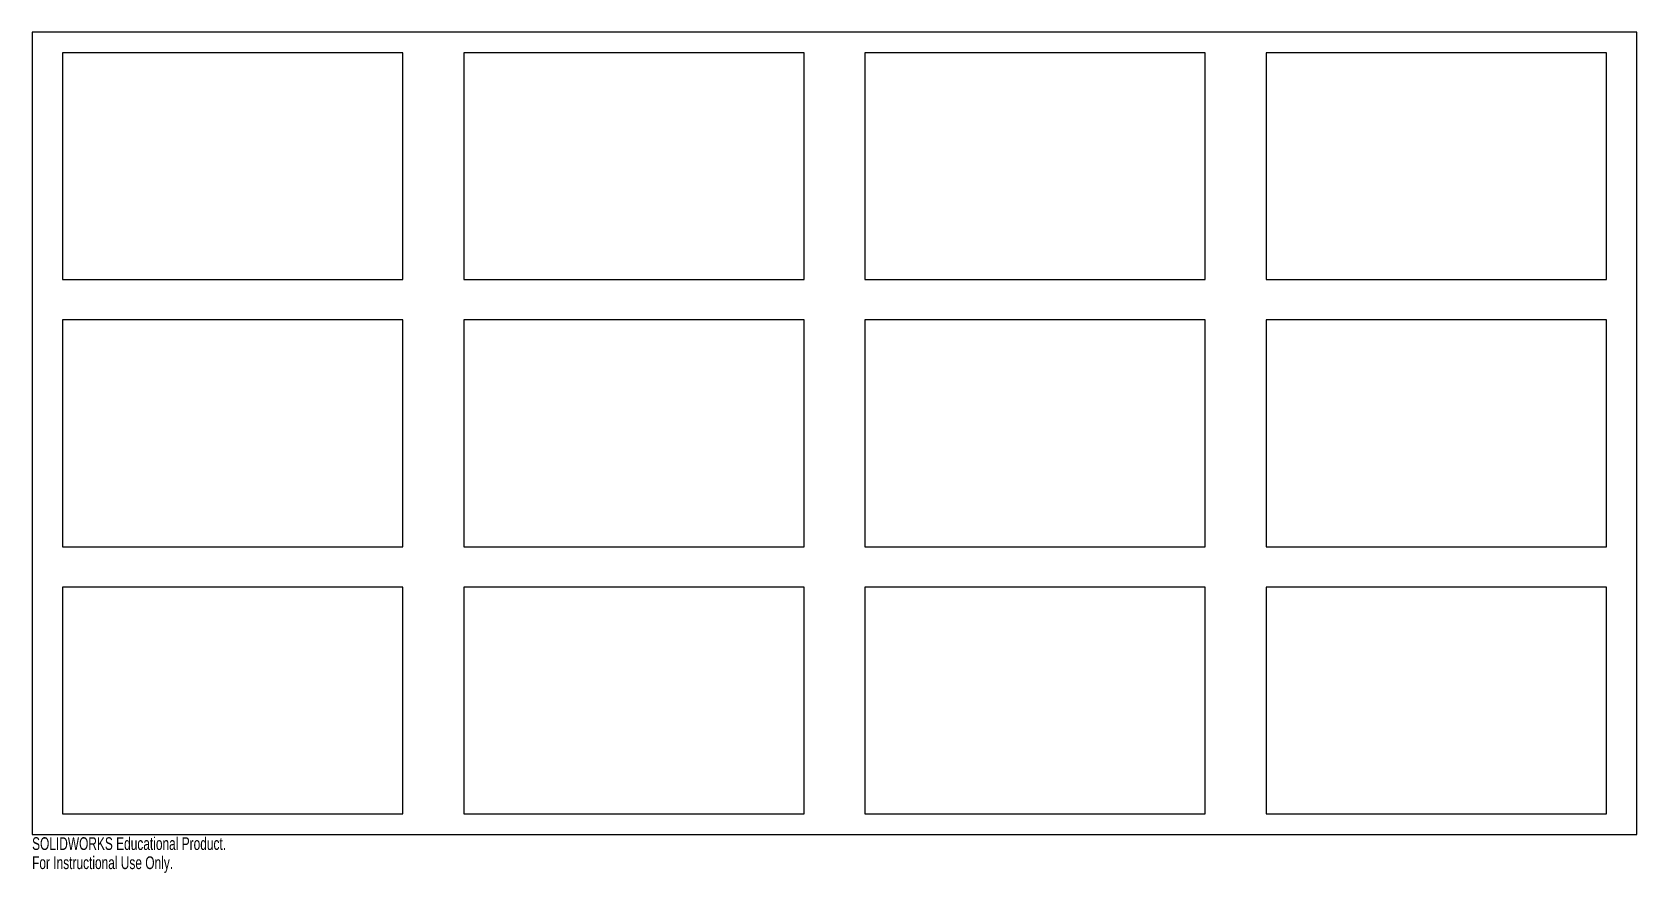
# Model space of a CAD drawing. Header units: inches. Extents: x -12 to 12, y -6.6 to 6.
import ezdxf

# ---------------------------------------------------------------- set-up
doc = ezdxf.new("R2010")
doc.units = ezdxf.units.IN
doc.header["$MEASUREMENT"] = 0
doc.styles.add('SLDTEXTSTYLE0', font='TXT', dxfattribs={"width": 0.7})

msp = doc.modelspace()

# ---------------------------------------------------------------- linework, layer by layer
at = {"color": 7, "linetype": 'Continuous', "lineweight": 25}
for p, q in [((-12, 6), (-12, -6)), ((12, 6), (-12, 6)), ((12, -6), (12, 6)), ((-6.455, 5.69), (-11.545, 5.69)), ((-11.545, 5.69), (-11.545, 2.3)), ((-6.455, 2.3), (-6.455, 5.69)), ((-0.455, 5.69), (-5.545, 5.69)), ((-5.545, 5.69), (-5.545, 2.3)), ((-0.455, 2.3), (-0.455, 5.69)), ((5.545, 5.69), (0.455, 5.69)), ((0.455, 5.69), (0.455, 2.3)), ((5.545, 2.3), (5.545, 5.69)), ((11.545, 5.69), (6.455, 5.69)), ((6.455, 5.69), (6.455, 2.3)), ((11.545, 2.3), (11.545, 5.69)), ((-11.545, 2.3), (-6.455, 2.3)), ((-5.545, 2.3), (-0.455, 2.3)), ((0.455, 2.3), (5.545, 2.3)), ((6.455, 2.3), (11.545, 2.3)), ((-6.455, 1.695), (-11.545, 1.695)), ((-11.545, 1.695), (-11.545, -1.695)), ((-6.455, -1.695), (-6.455, 1.695)), ((-0.455, 1.695), (-5.545, 1.695)), ((-5.545, 1.695), (-5.545, -1.695)), ((-0.455, -1.695), (-0.455, 1.695)), ((5.545, 1.695), (0.455, 1.695)), ((0.455, 1.695), (0.455, -1.695)), ((5.545, -1.695), (5.545, 1.695)), ((11.545, 1.695), (6.455, 1.695)), ((6.455, 1.695), (6.455, -1.695)), ((11.545, -1.695), (11.545, 1.695)), ((-11.545, -1.695), (-6.455, -1.695)), ((-5.545, -1.695), (-0.455, -1.695)), ((0.455, -1.695), (5.545, -1.695)), ((6.455, -1.695), (11.545, -1.695)), ((-6.455, -2.3), (-11.545, -2.3)), ((-11.545, -2.3), (-11.545, -5.69)), ((-6.455, -5.69), (-6.455, -2.3)), ((-0.455, -2.3), (-5.545, -2.3)), ((-5.545, -2.3), (-5.545, -5.69)), ((-0.455, -5.69), (-0.455, -2.3)), ((5.545, -2.3), (0.455, -2.3)), ((0.455, -2.3), (0.455, -5.69)), ((5.545, -5.69), (5.545, -2.3)), ((11.545, -2.3), (6.455, -2.3)), ((6.455, -2.3), (6.455, -5.69)), ((11.545, -5.69), (11.545, -2.3)), ((-11.545, -5.69), (-6.455, -5.69)), ((-5.545, -5.69), (-0.455, -5.69)), ((0.455, -5.69), (5.545, -5.69)), ((6.455, -5.69), (11.545, -5.69)), ((-12, -6), (12, -6))]:
    msp.add_line(p, q, dxfattribs=at)

# ---------------------------------------------------------------- texts
at = {"color": 7, "linetype": 'Continuous', "char_height": 0.1903, "attachment_point": 1, "style": 'SLDTEXTSTYLE0'}
for s, insert in [('SOLIDWORKS Educational Product.', (-12, -6.04)), ('For Instructional Use Only.', (-12, -6.326))]:
    msp.add_mtext(s, dxfattribs=dict(at, insert=insert))

doc.saveas('drawing.dxf')
